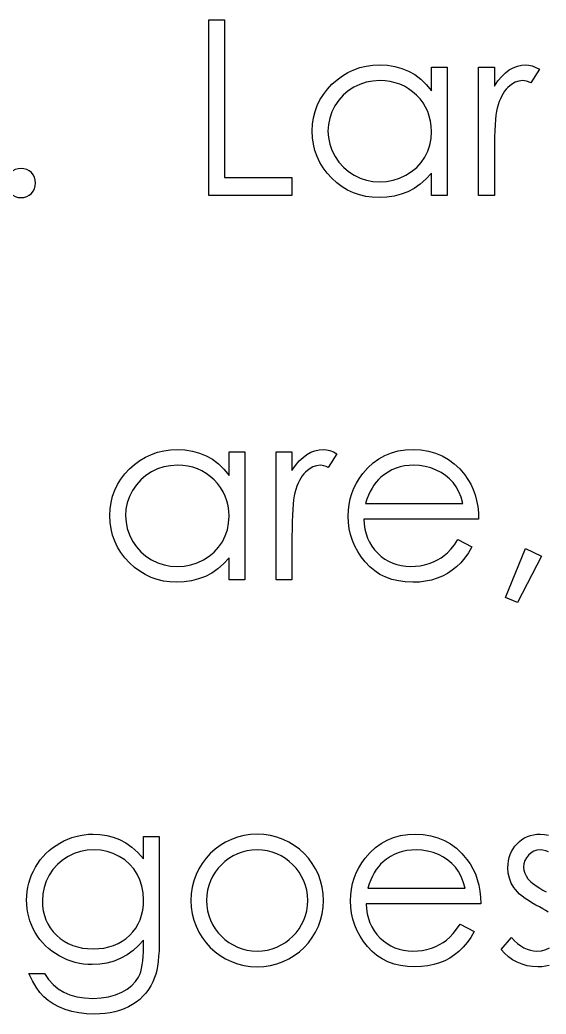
# Model space of a CAD drawing. Header units: inches. Extents: x -3.18 to 1.88, y -2.18 to 2.79.
# Drawn here: x -2.4121 to -2.1871, y 1.8243 to 2.2491 of the extents above; entities that cross this region are included whole.
import ezdxf

# ---------------------------------------------------------------- set-up
doc = ezdxf.new("R2010")
doc.units = ezdxf.units.IN
doc.header["$MEASUREMENT"] = 0

msp = doc.modelspace()

# ---------------------------------------------------------------- linework, layer by layer
at = {"color": 7, "linetype": 'Continuous', "flags": 128}
for points in [[(-2.331308961853268, 2.249145187448886), (-2.324578985045829, 2.249145187448886), (-2.324578985045829, 2.249145187448886), (-2.324578985045829, 2.181837495141193), (-2.324578985045829, 2.181837495141193), (-2.295732831199675, 2.181837495141193), (-2.295732831199675, 2.181837495141193), (-2.295732831199675, 2.174145187448886), (-2.295732831199675, 2.174145187448886), (-2.331309754276598, 2.174145187448886), (-2.331309754276598, 2.174145187448886), (-2.331309754276598, 2.249145187448886)], [(-2.229386192607129, 2.228952879756578), (-2.229386677353522, 2.174145187448886), (-2.229386677353522, 2.174145187448886), (-2.236117446584291, 2.174145187448886), (-2.236117446584291, 2.174145187448886), (-2.236117446584291, 2.183625355718116), (-2.236117446584291, 2.183625355718116), (-2.238446172545829, 2.181101317256578), (-2.24089509081506, 2.178937855718116), (-2.243509273507368, 2.177134971102732), (-2.246243648507368, 2.175692663410424), (-2.249113239853521, 2.174595908602732), (-2.252103023507368, 2.173814658602732), (-2.255243047545829, 2.173333889371963), (-2.258503263891983, 2.173183648987347), (-2.258503263891983, 2.173183648987347), (-2.26140290331506, 2.173318865333501), (-2.264197374468906, 2.173709490333501), (-2.266886677353522, 2.174355523987347), (-2.269470811968906, 2.17525696629504), (-2.271934754276598, 2.176428841295039), (-2.274308552353522, 2.177856124948886), (-2.276562158122752, 2.179538817256578), (-2.278710595622752, 2.181491942256578), (-2.280678744661214, 2.183625355718116), (-2.282376461007368, 2.185863937448886), (-2.283803744661214, 2.188222711487347), (-2.284990643699675, 2.190701677833501), (-2.285907110045829, 2.193285812448885), (-2.286553143699675, 2.195975115333501), (-2.286943768699675, 2.198784610525809), (-2.28707898504583, 2.201699273987347), (-2.28707898504583, 2.201699273987347), (-2.286943768699675, 2.20455384129504), (-2.286553143699675, 2.207318264371962), (-2.285892086007367, 2.209962495141193), (-2.284960595622752, 2.212516581679655), (-2.283773696584291, 2.214950475910424), (-2.282331388891983, 2.217279201871962), (-2.280618648507368, 2.219517783602732), (-2.278635475430445, 2.221636173025809), (-2.276472013891983, 2.223574273987347), (-2.274188360045829, 2.225256966295039), (-2.271814561968906, 2.226684249948886), (-2.269320571584291, 2.227841100910424), (-2.266721412930444, 2.228757567256578), (-2.264017086007368, 2.229403600910424), (-2.26120759081506, 2.229779201871962), (-2.258292927353521, 2.229914418218117), (-2.258292927353521, 2.229914418218117), (-2.254942566776598, 2.229749153795039), (-2.251757470622752, 2.229253360525809), (-2.248737638891983, 2.228412014371962), (-2.245883071584291, 2.227255163410424), (-2.243193768699675, 2.225737735525809), (-2.240654706199675, 2.223814658602732), (-2.238310956199675, 2.221515980718117), (-2.236117446584291, 2.21881165379504), (-2.236117446584291, 2.21881165379504), (-2.236117446584291, 2.228952879756578), (-2.236117446584291, 2.228952879756578), (-2.229386677353522, 2.228952879756578)], [(-2.215924694782167, 2.228952879756578), (-2.209194369661214, 2.228952879756578), (-2.209194369661214, 2.228952879756578), (-2.209194369661214, 2.220884971102732), (-2.209194369661214, 2.220884971102732), (-2.207661917738137, 2.223108528795039), (-2.206084393699676, 2.225001557641193), (-2.204476821584291, 2.226549033602732), (-2.202824177353521, 2.227781004756578), (-2.201126461007368, 2.228712495141193), (-2.199383672545829, 2.229388576871963), (-2.19762586004583, 2.229779201871962), (-2.195822975430445, 2.229914418218117), (-2.195822975430445, 2.229914418218117), (-2.194425739853522, 2.229794225910424), (-2.192983432161214, 2.229448673025809), (-2.191496052353522, 2.228862735525809), (-2.189963600430445, 2.228036413410424), (-2.189963600430445, 2.228036413410424), (-2.193659513891983, 2.222207086487347), (-2.193659513891983, 2.222207086487347), (-2.194636076391983, 2.22262775956427), (-2.195537518699676, 2.222943264371962), (-2.19636384081506, 2.223123552833501), (-2.197100018699675, 2.223183648987347), (-2.197100018699675, 2.223183648987347), (-2.19870759081506, 2.223003360525809), (-2.200300138891983, 2.222462495141193), (-2.201847614853522, 2.221561052833501), (-2.203380066776599, 2.220299033602732), (-2.204116244661214, 2.219532807641193), (-2.204807350430445, 2.218661413410424), (-2.205438360045829, 2.217699874948886), (-2.206039321584291, 2.216633168218116), (-2.206595211007368, 2.215461293218116), (-2.20710602831506, 2.214199273987347), (-2.207571773507368, 2.212832086487347), (-2.207992446584291, 2.211374754756578), (-2.207992446584291, 2.211374754756578), (-2.20827790331506, 2.210067663410424), (-2.208518287930445, 2.208460091295039), (-2.208728624468906, 2.206552038410424), (-2.208893888891983, 2.204343504756578), (-2.209029105238137, 2.201849514371963), (-2.209119249468906, 2.199055043218116), (-2.209179345622752, 2.195960091295039), (-2.209194369661214, 2.192564658602732), (-2.209194369661214, 2.192564658602732), (-2.209194369661214, 2.174145187448886), (-2.209194369661214, 2.174145187448886), (-2.215925138891983, 2.174145187448886), (-2.215925138891983, 2.174145187448886), (-2.215925138891983, 2.228952879756578)], [(-2.258201753060649, 2.223183648987347), (-2.261147494661214, 2.223003360525809), (-2.263972013891983, 2.222477519179655), (-2.26667634081506, 2.221591100910424), (-2.269275499468906, 2.220359129756578), (-2.271679345622752, 2.21881165379504), (-2.273827783122753, 2.21696369706427), (-2.275720811968906, 2.214845307641193), (-2.277358432161214, 2.212426437448886), (-2.278665523507368, 2.209842302833501), (-2.279597013891983, 2.207168023987347), (-2.280167927353522, 2.204433648987347), (-2.28034821581506, 2.20162415379504), (-2.28034821581506, 2.20162415379504), (-2.28015290331506, 2.198829682641193), (-2.279597013891983, 2.196095307641193), (-2.278650499468906, 2.19342102879504), (-2.277328384084291, 2.190806846102732), (-2.275675739853522, 2.188372951871963), (-2.273782711007368, 2.186224514371963), (-2.271619249468906, 2.184361533602732), (-2.269200379276599, 2.18278400956427), (-2.266601220622753, 2.181521990333501), (-2.263911917738137, 2.18063557206427), (-2.261132470622752, 2.180094706679655), (-2.258262879276598, 2.179914418218116), (-2.258262879276598, 2.179914418218116), (-2.25534821581506, 2.180094706679655), (-2.252508672545829, 2.180620548025809), (-2.249759273507367, 2.181506966295039), (-2.247084994661214, 2.182753961487347), (-2.24460602831506, 2.184301437448886), (-2.242412518699676, 2.18610432206427), (-2.240549537930445, 2.188162615333501), (-2.238972013891983, 2.190461293218116), (-2.237725018699675, 2.192970307641193), (-2.236823576391983, 2.195644586487347), (-2.236297735045829, 2.198454081679655), (-2.236117446584291, 2.201428841295039), (-2.236117446584291, 2.201428841295039), (-2.236222614853522, 2.203697471102732), (-2.236523095622752, 2.205875956679655), (-2.237018888891983, 2.207964298025809), (-2.237709994661214, 2.209947471102732), (-2.238611436968907, 2.211840499948886), (-2.239708191776598, 2.21364338456427), (-2.241000259084291, 2.215341100910424), (-2.242502662930445, 2.216948673025809), (-2.244140283122752, 2.218406004756578), (-2.245868047545829, 2.219683048025809), (-2.247700980238137, 2.220749754756578), (-2.249609033122753, 2.221621148987347), (-2.251622254276599, 2.222312254756578), (-2.253725619661214, 2.222793023987347), (-2.255919129276598, 2.223093504756578), (-2.258202783122752, 2.223183648987347)], [(-2.315924392910454, 2.06458280101642), (-2.315925138891983, 2.009775108708728), (-2.315925138891983, 2.009775108708728), (-2.322655908122752, 2.009775108708728), (-2.322655908122752, 2.009775108708728), (-2.322655908122752, 2.019255276977959), (-2.322655908122752, 2.019255276977959), (-2.324984634084291, 2.01673123851642), (-2.327433552353522, 2.014567776977959), (-2.330047735045829, 2.012764892362574), (-2.332782110045829, 2.011322584670267), (-2.335651701391983, 2.010225829862574), (-2.338641485045829, 2.009444579862575), (-2.341781509084291, 2.008963810631805), (-2.345041725430445, 2.008813570247189), (-2.345041725430445, 2.008813570247189), (-2.347941364853522, 2.008948786593344), (-2.350735836007368, 2.009339411593344), (-2.353425138891983, 2.00998544524719), (-2.356009273507368, 2.010886887554882), (-2.35847321581506, 2.012058762554882), (-2.360847013891983, 2.013486046208728), (-2.363100619661214, 2.015168738516421), (-2.365249057161214, 2.017121863516421), (-2.367217206199675, 2.019255276977959), (-2.368914922545829, 2.021493858708728), (-2.370342206199676, 2.02385263274719), (-2.371529105238137, 2.026331599093344), (-2.37244557158429, 2.028915733708728), (-2.373091605238137, 2.031605036593343), (-2.373482230238137, 2.034414531785651), (-2.373617446584291, 2.03732919524719), (-2.373617446584291, 2.03732919524719), (-2.373482230238137, 2.040183762554882), (-2.373091605238137, 2.042948185631805), (-2.372430547545829, 2.045592416401036), (-2.371499057161214, 2.048146502939497), (-2.370312158122752, 2.050580397170267), (-2.368869850430445, 2.052909123131805), (-2.367157110045829, 2.055147704862574), (-2.365173936968906, 2.057266094285651), (-2.363010475430445, 2.05920419524719), (-2.36072682158429, 2.060886887554882), (-2.358353023507368, 2.062314171208728), (-2.355859033122752, 2.063471022170267), (-2.353259874468906, 2.064387488516421), (-2.350555547545829, 2.065033522170267), (-2.347746052353521, 2.065409123131805), (-2.344831388891983, 2.065544339477959), (-2.344831388891983, 2.065544339477959), (-2.34148102831506, 2.065379075054882), (-2.338295932161214, 2.064883281785651), (-2.335276100430445, 2.064041935631805), (-2.332421533122752, 2.062885084670266), (-2.329732230238137, 2.061367656785651), (-2.327193167738137, 2.059444579862574), (-2.324849417738137, 2.057145901977959), (-2.322655908122752, 2.054441575054882), (-2.322655908122752, 2.054441575054882), (-2.322655908122752, 2.06458280101642), (-2.322655908122752, 2.06458280101642), (-2.315925138891983, 2.06458280101642)], [(-2.302462895085493, 2.06458280101642), (-2.295732831199675, 2.06458280101642), (-2.295732831199675, 2.06458280101642), (-2.295732831199675, 2.056514892362574), (-2.295732831199675, 2.056514892362574), (-2.294200379276599, 2.058738450054882), (-2.292622855238137, 2.060631478901036), (-2.291015283122752, 2.062178954862574), (-2.289362638891983, 2.063410926016421), (-2.287664922545829, 2.064342416401036), (-2.285922134084291, 2.065018498131805), (-2.284164321584291, 2.065409123131805), (-2.282361436968906, 2.065544339477959), (-2.282361436968906, 2.065544339477959), (-2.280964201391983, 2.065424147170266), (-2.279521893699676, 2.065078594285651), (-2.278034513891983, 2.064492656785651), (-2.276502061968906, 2.063666334670267), (-2.276502061968906, 2.063666334670267), (-2.280197975430445, 2.05783700774719), (-2.280197975430445, 2.05783700774719), (-2.281174537930445, 2.058257680824113), (-2.282075980238137, 2.058573185631805), (-2.282902302353521, 2.058753474093344), (-2.283638480238137, 2.05881357024719), (-2.283638480238137, 2.05881357024719), (-2.285246052353521, 2.058633281785651), (-2.286838600430445, 2.058092416401036), (-2.288386076391983, 2.057190974093344), (-2.28991852831506, 2.055928954862574), (-2.290654706199676, 2.055162728901036), (-2.291345811968906, 2.054291334670267), (-2.291976821584291, 2.053329796208728), (-2.292577783122753, 2.052263089477959), (-2.293133672545829, 2.051091214477959), (-2.293644489853522, 2.04982919524719), (-2.294110235045829, 2.04846200774719), (-2.294530908122752, 2.04700467601642), (-2.294530908122752, 2.04700467601642), (-2.294816364853522, 2.045697584670267), (-2.295056749468906, 2.044090012554882), (-2.295267086007368, 2.042181959670267), (-2.295432350430445, 2.039973426016421), (-2.295567566776599, 2.037479435631805), (-2.295657711007368, 2.034684964477959), (-2.295717807161214, 2.031590012554882), (-2.295732831199675, 2.028194579862574), (-2.295732831199675, 2.028194579862574), (-2.295732831199675, 2.009775108708728), (-2.295732831199675, 2.009775108708728), (-2.302463600430445, 2.009775108708728), (-2.302463600430445, 2.009775108708728), (-2.302463600430445, 2.06458280101642)], [(-2.224789125712838, 2.027082801016421), (-2.218809754276598, 2.023942776977959), (-2.218809754276598, 2.023942776977959), (-2.220282110045829, 2.021433762554882), (-2.221859634084291, 2.019180156785651), (-2.223542326391983, 2.017166935631805), (-2.225345211007368, 2.015424147170267), (-2.227253263891983, 2.013906719285651), (-2.229266485045829, 2.012584603901036), (-2.23141492254583, 2.011442776977959), (-2.23366852831506, 2.010496262554882), (-2.236057350430444, 2.009760084670266), (-2.238596412930445, 2.009234243324113), (-2.24128571581506, 2.00891873851642), (-2.244125259084291, 2.008813570247189), (-2.244125259084291, 2.008813570247189), (-2.247280307161214, 2.008948786593344), (-2.250255066776599, 2.009354435631805), (-2.253049537930444, 2.010030517362574), (-2.255678744661214, 2.010977031785651), (-2.258112638891983, 2.012193978901036), (-2.260381268699676, 2.013681358708728), (-2.262484634084291, 2.015439171208728), (-2.264392686968906, 2.017467416401036), (-2.266105427353521, 2.01966092601642), (-2.267592807161214, 2.021929555824113), (-2.268839802353522, 2.024273305824113), (-2.269861436968906, 2.02669217601642), (-2.270672735045829, 2.029171142362574), (-2.271243648507367, 2.031710204862574), (-2.271574177353521, 2.034339411593344), (-2.271694369661214, 2.037028714477959), (-2.271694369661214, 2.037028714477959), (-2.271589201391983, 2.039552752939497), (-2.271303744661214, 2.042016695247189), (-2.270807951391983, 2.044405517362574), (-2.270116845622753, 2.046734243324113), (-2.269230427353522, 2.048987849093344), (-2.268148696584291, 2.051166334670266), (-2.266856629276599, 2.053284724093344), (-2.265384273507367, 2.055327993324113), (-2.265384273507367, 2.055327993324113), (-2.263295932161214, 2.057716815439497), (-2.261042326391983, 2.059805156785651), (-2.258623456199675, 2.06154794524719), (-2.256024297545829, 2.062990252939497), (-2.253259874468907, 2.064102031785651), (-2.250330186968907, 2.064913329862574), (-2.247235235045829, 2.065379075054882), (-2.243959994661214, 2.065544339477959), (-2.243959994661214, 2.065544339477959), (-2.240594610045829, 2.065379075054882), (-2.237394489853521, 2.06486825774719), (-2.234374658122752, 2.064026911593344), (-2.231535114853521, 2.062855036593343), (-2.228860836007368, 2.061337608708728), (-2.226366845622752, 2.059474627939497), (-2.224038119661214, 2.057281118324113), (-2.221889682161214, 2.054757079862574), (-2.221889682161214, 2.054757079862574), (-2.220507470622752, 2.052788930824113), (-2.219320571584291, 2.05071561351642), (-2.218298936968906, 2.048507079862574), (-2.217472614853521, 2.046193377939498), (-2.216811557161214, 2.043759483708728), (-2.216330787930445, 2.041205397170267), (-2.216045331199676, 2.038531118324113), (-2.215925138891983, 2.035736647170267), (-2.215925138891983, 2.035736647170267), (-2.264963600430445, 2.035736647170267), (-2.264963600430445, 2.035736647170267), (-2.264828384084291, 2.033573185631805), (-2.26452790331506, 2.031499868324113), (-2.264047134084291, 2.029531719285651), (-2.263386076391983, 2.02766873851642), (-2.26257477831506, 2.025910926016421), (-2.261583191776599, 2.02424325774719), (-2.260411316776599, 2.02268075774719), (-2.259074177353522, 2.021208401977959), (-2.257601821584291, 2.019886286593343), (-2.256054345622752, 2.018729435631805), (-2.254416725430445, 2.017752873131805), (-2.252688961007367, 2.016956599093343), (-2.250886076391983, 2.01634061351642), (-2.24899304754583, 2.015904916401036), (-2.247024898507368, 2.015634483708728), (-2.244966605238137, 2.015544339477959), (-2.244966605238137, 2.015544339477959), (-2.242953384084291, 2.015619459670266), (-2.240985235045829, 2.015859844285651), (-2.239032110045829, 2.016265493324113), (-2.237109033122752, 2.01682138274719), (-2.235261076391983, 2.017512488516421), (-2.233563360045829, 2.018323786593344), (-2.232015884084291, 2.019225228901036), (-2.230603624468906, 2.020231839477959), (-2.229236436968906, 2.021448786593343), (-2.22780915331506, 2.023011286593344), (-2.226321773507367, 2.024874267362574), (-2.224789321584291, 2.027082801016421)], [(-2.344741126683753, 2.05881357024719), (-2.347685956199675, 2.058633281785651), (-2.350510475430445, 2.058107440439497), (-2.353214802353521, 2.057221022170267), (-2.355813961007368, 2.05598905101642), (-2.358217807161214, 2.054441575054882), (-2.360366244661214, 2.052593618324113), (-2.362259273507368, 2.050475228901036), (-2.363896893699676, 2.048056358708728), (-2.365203985045829, 2.045472224093344), (-2.366135475430445, 2.04279794524719), (-2.366706388891983, 2.04006357024719), (-2.366886677353522, 2.037254075054882), (-2.366886677353522, 2.037254075054882), (-2.366691364853521, 2.034459603901036), (-2.366135475430445, 2.031725228901036), (-2.365188961007368, 2.029050950054882), (-2.363866845622753, 2.026436767362574), (-2.362214201391983, 2.024002873131805), (-2.36032117254583, 2.021854435631805), (-2.358157711007368, 2.019991454862574), (-2.35573884081506, 2.018413930824113), (-2.353139682161214, 2.017151911593344), (-2.350450379276599, 2.016265493324113), (-2.347670932161214, 2.015724627939497), (-2.34480134081506, 2.015544339477959), (-2.34480134081506, 2.015544339477959), (-2.341886677353521, 2.015724627939497), (-2.339047134084291, 2.016250469285651), (-2.336297735045829, 2.017136887554882), (-2.333623456199676, 2.01838388274719), (-2.331144489853522, 2.019931358708728), (-2.328950980238137, 2.021734243324113), (-2.327087999468906, 2.023792536593343), (-2.325510475430445, 2.026091214477959), (-2.324263480238137, 2.028600228901036), (-2.323362037930444, 2.03127450774719), (-2.322836196584291, 2.034084002939498), (-2.322655908122752, 2.037058762554882), (-2.322655908122752, 2.037058762554882), (-2.322761076391983, 2.039327392362574), (-2.323061557161214, 2.041505877939497), (-2.323557350430445, 2.043594219285651), (-2.324248456199675, 2.045577392362574), (-2.325149898507368, 2.047470421208728), (-2.32624665331506, 2.049273305824113), (-2.327538720622752, 2.050971022170267), (-2.329041124468906, 2.052578594285651), (-2.330678744661214, 2.05403592601642), (-2.332406509084291, 2.055312969285651), (-2.334239441776598, 2.05637967601642), (-2.336147494661214, 2.05725107024719), (-2.33816071581506, 2.057942176016421), (-2.340264081199675, 2.05842294524719), (-2.34245759081506, 2.05872342601642), (-2.344741244661214, 2.05881357024719)], [(-2.222654857034758, 2.042467416401036), (-2.223452182161214, 2.045126671208728), (-2.224428744661214, 2.047500469285651), (-2.225555547545829, 2.049588810631805), (-2.226847614853522, 2.05139169524719), (-2.228319970622752, 2.052984243324113), (-2.230032711007368, 2.054411526977959), (-2.231955787930445, 2.055673546208728), (-2.234104225430445, 2.05677030101642), (-2.236387879276598, 2.057671743324113), (-2.23874665331506, 2.058302752939497), (-2.241150499468906, 2.058693377939497), (-2.243614441776598, 2.05881357024719), (-2.243614441776598, 2.05881357024719), (-2.245627662930445, 2.058738450054882), (-2.247580787930445, 2.058498065439498), (-2.249458792738137, 2.058092416401036), (-2.25124665331506, 2.057536526977959), (-2.252989441776598, 2.056800349093344), (-2.254642086007368, 2.055928954862574), (-2.25621961004583, 2.054877272170267), (-2.257737037930445, 2.053675349093343), (-2.257737037930445, 2.053675349093343), (-2.258788720622752, 2.052683762554882), (-2.259765283122752, 2.051571983708728), (-2.260681749468906, 2.050355036593344), (-2.261523095622752, 2.049017897170267), (-2.262304345622752, 2.047545541401036), (-2.263025499468906, 2.045968017362574), (-2.263671533122753, 2.044285325054882), (-2.264257470622753, 2.042467416401036), (-2.264257470622753, 2.042467416401036), (-2.222655908122752, 2.042467416401036)], [(-2.195882046316552, 2.023236647170267), (-2.189002061968906, 2.019901310631805), (-2.189002061968906, 2.019901310631805), (-2.199338600430444, 2.000159724093344), (-2.199338600430444, 2.000159724093344), (-2.204386677353522, 2.002353233708728), (-2.204386677353522, 2.002353233708728), (-2.195883071584291, 2.023236647170267)], [(-2.359194079722006, 1.900212722276263), (-2.352463600430445, 1.900212722276263), (-2.352463600430445, 1.900212722276263), (-2.352463600430445, 1.856718130930109), (-2.352463600430445, 1.856718130930109), (-2.352493648507368, 1.853938683814724), (-2.352583792738137, 1.85135454919934), (-2.352749057161214, 1.848965727083955), (-2.352959393699675, 1.846772217468571), (-2.353244850430444, 1.844758996314724), (-2.35359040331506, 1.84295611169934), (-2.353996052353521, 1.841333515545494), (-2.35446179754583, 1.839906231891648), (-2.35446179754583, 1.839906231891648), (-2.355212999468906, 1.83807329919934), (-2.356084393699676, 1.836360558814724), (-2.357075980238137, 1.83475298669934), (-2.358202783122752, 1.833250582853186), (-2.359464802353521, 1.831853347276263), (-2.360831989853521, 1.830561279968571), (-2.362334393699675, 1.829374380930109), (-2.363972013891983, 1.82830767419934), (-2.36569977831506, 1.827361159776263), (-2.367517686968906, 1.826534837660878), (-2.369425739853521, 1.825828707853186), (-2.371423936968906, 1.825272818430109), (-2.373497254276598, 1.824822097276263), (-2.37566071581506, 1.824506592468571), (-2.377914321584291, 1.824311279968571), (-2.380243047545829, 1.824251183814724), (-2.380243047545829, 1.824251183814724), (-2.383638480238137, 1.824371376122417), (-2.386853624468906, 1.824762001122417), (-2.389903504276598, 1.82537798669934), (-2.392773095622752, 1.826264404968571), (-2.395417326391983, 1.827361159776263), (-2.397806148507368, 1.828623179007032), (-2.399924537930445, 1.830050462660878), (-2.401802542738137, 1.831658034776263), (-2.403515283122752, 1.833551063622417), (-2.40515290331506, 1.835819693430109), (-2.406730427353521, 1.838493972276263), (-2.408232831199676, 1.841558876122417), (-2.408232831199676, 1.841558876122417), (-2.401502061968906, 1.841558876122417), (-2.401502061968906, 1.841558876122417), (-2.399804345622752, 1.839034837660878), (-2.397866244661214, 1.836871376122417), (-2.395702783122752, 1.835038443430109), (-2.393313961007367, 1.833566087660878), (-2.390654706199675, 1.832439284776263), (-2.387694970622753, 1.83162798669934), (-2.38444977831506, 1.831147217468571), (-2.380889081199676, 1.830981953045494), (-2.380889081199676, 1.830981953045494), (-2.377373456199675, 1.831147217468571), (-2.374143287930444, 1.83162798669934), (-2.371198576391983, 1.832439284776263), (-2.368539321584291, 1.833566087660878), (-2.366195571584291, 1.83494829919934), (-2.364212398507368, 1.836495775160878), (-2.362604826391983, 1.838208515545494), (-2.361342807161214, 1.840086520353186), (-2.360831989853521, 1.841153227083955), (-2.360396292738137, 1.84237017419934), (-2.36003571581506, 1.843752385737802), (-2.359735235045829, 1.84529986169934), (-2.359494850430444, 1.846997578045494), (-2.359329586007368, 1.848860558814724), (-2.359224417738137, 1.850888804007032), (-2.359194369661214, 1.853067289583955), (-2.359194369661214, 1.853067289583955), (-2.359194369661214, 1.855906832853186), (-2.359194369661214, 1.855906832853186), (-2.361297735045829, 1.853518010737801), (-2.363611436968906, 1.851414645353186), (-2.366150499468906, 1.849611760737802), (-2.368914922545829, 1.848109356891648), (-2.371829586007368, 1.846922457853186), (-2.374834393699675, 1.84608111169934), (-2.377914321584291, 1.845570294391647), (-2.381099417738137, 1.84540502996857), (-2.381099417738137, 1.84540502996857), (-2.382977422545829, 1.845465126122417), (-2.384825379276598, 1.845645414583955), (-2.386643287930445, 1.845930871314724), (-2.388431148507367, 1.846336520353186), (-2.390188961007368, 1.84686236169934), (-2.391916725430445, 1.847508395353186), (-2.39362946581506, 1.848259597276263), (-2.395297134084291, 1.849130991507032), (-2.396904706199675, 1.850107554007032), (-2.398422134084291, 1.85115923669934), (-2.399849417738137, 1.852286039583955), (-2.401186557161214, 1.85350298669934), (-2.40241852831506, 1.854795054007032), (-2.403560355238137, 1.856162241507032), (-2.404612037930444, 1.857619573237801), (-2.405573576391983, 1.859152025160878), (-2.406414922545829, 1.860744573237802), (-2.407151100430445, 1.862382193430109), (-2.407782110045829, 1.86404986169934), (-2.408292927353521, 1.865762602083955), (-2.408683552353521, 1.867505390545494), (-2.408969009084291, 1.869293251122417), (-2.409134273507368, 1.871126183814724), (-2.409194369661214, 1.872989164583955), (-2.409194369661214, 1.872989164583955), (-2.409134273507368, 1.874852145353186), (-2.408953985045829, 1.876700102083955), (-2.40866852831506, 1.87850298669934), (-2.408247855238137, 1.880275823237801), (-2.407722013891983, 1.88201861169934), (-2.407075980238137, 1.883731352083955), (-2.406309754276598, 1.885399020353186), (-2.405423336007368, 1.887051664583955), (-2.404431749468906, 1.888644212660878), (-2.403350018699675, 1.890146616507032), (-2.402178143699675, 1.891558876122417), (-2.400916124468906, 1.892896015545494), (-2.399563961007368, 1.894143010737801), (-2.39812165331506, 1.89529986169934), (-2.396589201391983, 1.896381592468571), (-2.394966605238137, 1.897373179007032), (-2.393283912930444, 1.898259597276263), (-2.391586196584291, 1.899040847276263), (-2.389858432161214, 1.899686880930109), (-2.388115643699675, 1.900227746314725), (-2.386342807161214, 1.900633395353186), (-2.384539922545829, 1.900933876122417), (-2.382722013891983, 1.901114164583955), (-2.380889081199676, 1.901174260737801), (-2.380889081199676, 1.901174260737801), (-2.377869249468906, 1.901024020353186), (-2.374954586007368, 1.900588323237801), (-2.37214509081506, 1.899867169391648), (-2.369440763891983, 1.898845534776263), (-2.366811557161214, 1.897463323237802), (-2.364212398507368, 1.895630390545494), (-2.361688360045829, 1.89334673669934), (-2.359194369661214, 1.890627385737801), (-2.359194369661214, 1.890627385737801), (-2.359194369661214, 1.900212722276263)], [(-2.223827003494022, 1.862712722276263), (-2.21784821581506, 1.859572698237801), (-2.21784821581506, 1.859572698237801), (-2.219320571584291, 1.857063683814725), (-2.220898095622752, 1.854810078045494), (-2.222580787930445, 1.852796856891648), (-2.224383672545829, 1.851054068430109), (-2.226291725430444, 1.849536640545494), (-2.228304946584291, 1.848214525160878), (-2.230453384084291, 1.847072698237801), (-2.232706989853522, 1.846126183814725), (-2.235095811968906, 1.845390005930109), (-2.237634874468906, 1.844864164583955), (-2.240324177353521, 1.844548659776263), (-2.243163720622753, 1.844443491507032), (-2.243163720622753, 1.844443491507032), (-2.246318768699676, 1.844578707853186), (-2.24929352831506, 1.844984356891648), (-2.252087999468906, 1.845660438622417), (-2.254717206199675, 1.846606953045494), (-2.257151100430445, 1.847823900160878), (-2.259419730238137, 1.84931127996857), (-2.261523095622752, 1.851069092468571), (-2.263431148507368, 1.853097337660878), (-2.265143888891983, 1.855290847276263), (-2.266631268699676, 1.857559477083955), (-2.267878263891983, 1.859903227083955), (-2.268899898507368, 1.862322097276263), (-2.269711196584291, 1.864801063622417), (-2.270282110045829, 1.867340126122417), (-2.270612638891983, 1.869969332853186), (-2.270732831199676, 1.872658635737801), (-2.270732831199676, 1.872658635737801), (-2.270627662930444, 1.87518267419934), (-2.270342206199675, 1.877646616507032), (-2.269846412930445, 1.880035438622417), (-2.269155307161214, 1.882364164583955), (-2.268268888891983, 1.884617770353186), (-2.267187158122753, 1.886796255930109), (-2.26589509081506, 1.888914645353186), (-2.264422735045829, 1.890957914583955), (-2.264422735045829, 1.890957914583955), (-2.262334393699675, 1.89334673669934), (-2.260080787930445, 1.895435078045494), (-2.257661917738137, 1.897177866507032), (-2.255062759084291, 1.89862017419934), (-2.252298336007368, 1.899731953045494), (-2.249368648507368, 1.900543251122417), (-2.246273696584291, 1.901008996314725), (-2.242998456199675, 1.901174260737801), (-2.242998456199675, 1.901174260737801), (-2.239633071584291, 1.901008996314725), (-2.236432951391983, 1.900498179007032), (-2.233413119661214, 1.899656832853186), (-2.230573576391983, 1.898484957853186), (-2.227899297545829, 1.896967529968571), (-2.225405307161214, 1.89510454919934), (-2.223076581199675, 1.892911039583955), (-2.220928143699676, 1.890387001122417), (-2.220928143699676, 1.890387001122417), (-2.219545932161214, 1.888418852083955), (-2.218359033122752, 1.886345534776263), (-2.217337398507368, 1.884137001122417), (-2.216511076391983, 1.88182329919934), (-2.215850018699675, 1.879389404968571), (-2.215369249468906, 1.876835318430109), (-2.215083792738137, 1.874161039583955), (-2.214963600430445, 1.871366568430109), (-2.214963600430445, 1.871366568430109), (-2.264002061968906, 1.871366568430109), (-2.264002061968906, 1.871366568430109), (-2.263866845622752, 1.869203106891647), (-2.263566364853522, 1.867129789583955), (-2.263085595622752, 1.865161640545494), (-2.262424537930444, 1.863298659776263), (-2.261613239853522, 1.861540847276263), (-2.26062165331506, 1.859873179007032), (-2.25944977831506, 1.858310679007032), (-2.258112638891983, 1.856838323237801), (-2.256640283122752, 1.855516207853186), (-2.255092807161214, 1.854359356891647), (-2.253455186968906, 1.853382794391648), (-2.251727422545829, 1.852586520353186), (-2.249924537930445, 1.851970534776263), (-2.248031509084291, 1.851534837660878), (-2.24606336004583, 1.851264404968571), (-2.244005066776599, 1.851174260737801), (-2.244005066776599, 1.851174260737801), (-2.241991845622752, 1.851249380930109), (-2.240023696584291, 1.851489765545494), (-2.238070571584291, 1.851895414583955), (-2.236147494661214, 1.852451304007032), (-2.234299537930445, 1.853142409776263), (-2.232601821584291, 1.853953707853186), (-2.231054345622753, 1.854855150160879), (-2.229642086007368, 1.855861760737801), (-2.228274898507368, 1.857078707853186), (-2.226847614853522, 1.858641207853186), (-2.225360235045829, 1.860504188622417), (-2.223827783122752, 1.862712722276263)], [(-2.186147494661214, 1.86776079919934), (-2.187259273507368, 1.868481953045494), (-2.188521292738137, 1.869233154968571), (-2.18991852831506, 1.870029429007032), (-2.191466004276599, 1.870870775160878), (-2.191466004276599, 1.870870775160878), (-2.193133672545829, 1.871817289583955), (-2.194666124468907, 1.872763804007032), (-2.196048336007368, 1.873710318430109), (-2.197310355238137, 1.874641808814725), (-2.198422134084291, 1.87557329919934), (-2.199383672545829, 1.876504789583955), (-2.200225018699676, 1.877436279968571), (-2.200916124468906, 1.878352746314725), (-2.200916124468906, 1.878352746314725), (-2.202012879276599, 1.88026079919934), (-2.202794129276598, 1.882319092468571), (-2.203274898507368, 1.884482554007032), (-2.203425138891983, 1.886796255930109), (-2.203425138891983, 1.886796255930109), (-2.203365042738137, 1.888313683814725), (-2.203184754276599, 1.889755991507032), (-2.202869249468906, 1.891138203045494), (-2.202448576391983, 1.892460318430109), (-2.201892686968906, 1.893707313622417), (-2.201216605238137, 1.894894212660878), (-2.200420331199676, 1.896021015545494), (-2.199503864853522, 1.897072698237801), (-2.198482230238137, 1.89803423669934), (-2.197400499468906, 1.898860558814725), (-2.196258672545829, 1.899566688622417), (-2.195056749468906, 1.900152626122417), (-2.193779706199675, 1.900603347276263), (-2.192442566776598, 1.900918852083955), (-2.191045331199675, 1.901114164583955), (-2.189572975430444, 1.901174260737801), (-2.189572975430444, 1.901174260737801), (-2.187830186968906, 1.901054068430109), (-2.186087398507368, 1.900693491507032)], [(-2.380347862018375, 1.894443491507032), (-2.383292927353521, 1.894263203045494), (-2.386132470622752, 1.893722337660878), (-2.388851821584291, 1.892835919391648), (-2.39148102831506, 1.891573900160878), (-2.393914922545829, 1.890011400160879), (-2.396063360045829, 1.888163443430109), (-2.397941364853521, 1.886045054007032), (-2.399548936968906, 1.883656231891647), (-2.400825980238137, 1.881072097276263), (-2.401727422545829, 1.878397818430109), (-2.402283311968906, 1.875603347276263), (-2.402463600430444, 1.872718731891647), (-2.402463600430444, 1.872718731891647), (-2.402373456199675, 1.870540246314724), (-2.402087999468906, 1.868451904968571), (-2.401607230238137, 1.866453707853186), (-2.400946172545829, 1.864575703045494), (-2.400104826391983, 1.862772818430109), (-2.399068167738137, 1.861075102083955), (-2.397836196584291, 1.859467529968571), (-2.396423936968906, 1.857965126122417), (-2.394861436968906, 1.856597938622417), (-2.393178744661214, 1.855411039583955), (-2.391375860045829, 1.854419453045494), (-2.389482831199675, 1.853593130930109), (-2.387469610045829, 1.852962121314724), (-2.385336196584291, 1.852496376122417), (-2.383097614853522, 1.852225943430109), (-2.380753864853522, 1.85213579919934), (-2.380753864853522, 1.85213579919934), (-2.378380066776598, 1.852225943430109), (-2.376126461007368, 1.852496376122417), (-2.373993047545829, 1.852947097276263), (-2.371979826391983, 1.853578106891647), (-2.370086797545829, 1.854389404968571), (-2.368313961007368, 1.855396015545494), (-2.366646292738137, 1.856567890545494), (-2.36511384081506, 1.857920054007032), (-2.363731629276598, 1.859422457853186), (-2.362529706199676, 1.861045054007032), (-2.361508071584291, 1.862772818430109), (-2.360666725430444, 1.864605751122417), (-2.360020691776599, 1.866558876122417), (-2.359569970622752, 1.868632193430109), (-2.359284513891983, 1.870810679007032), (-2.359194369661214, 1.873109356891648), (-2.359194369661214, 1.873109356891648), (-2.359359634084291, 1.876099140545494), (-2.359870451391983, 1.878908635737802), (-2.36072682158429, 1.881567890545494), (-2.361913720622753, 1.884046856891648), (-2.363416124468906, 1.886330510737801), (-2.365203985045829, 1.888358755930109), (-2.36726227831506, 1.890131592468571), (-2.369621052353521, 1.891649020353186), (-2.372160114853522, 1.892865967468571), (-2.374789321584291, 1.893752385737802), (-2.377523696584291, 1.894263203045494), (-2.38034821581506, 1.894443491507032)], [(-2.221693908135722, 1.878097337660878), (-2.222490643699675, 1.880756592468571), (-2.223467206199675, 1.883130390545494), (-2.224594009084291, 1.885218731891648), (-2.225886076391983, 1.887021616507032), (-2.227358432161214, 1.888614164583955), (-2.229071172545829, 1.890041448237802), (-2.230994249468906, 1.891303467468571), (-2.233142686968906, 1.892400222276263), (-2.23542634081506, 1.893301664583955), (-2.237785114853521, 1.89393267419934), (-2.240188961007368, 1.89432329919934), (-2.24265290331506, 1.894443491507032), (-2.24265290331506, 1.894443491507032), (-2.244666124468906, 1.894368371314725), (-2.246619249468906, 1.89412798669934), (-2.248497254276598, 1.893722337660878), (-2.250285114853522, 1.893166448237801), (-2.25202790331506, 1.892430270353186), (-2.253680547545829, 1.891558876122417), (-2.255258071584291, 1.890507193430109), (-2.256775499468906, 1.889305270353186), (-2.256775499468906, 1.889305270353186), (-2.257827182161214, 1.888313683814725), (-2.258803744661214, 1.887201904968571), (-2.259720211007368, 1.885984957853186), (-2.260561557161214, 1.884647818430109), (-2.261342807161214, 1.883175462660878), (-2.262063961007368, 1.881597938622417), (-2.262709994661214, 1.879915246314725), (-2.263295932161214, 1.878097337660878), (-2.263295932161214, 1.878097337660878), (-2.221694369661214, 1.878097337660878)], [(-2.186072374468906, 1.893632193430109), (-2.187244249468906, 1.894082914583955), (-2.188416124468906, 1.894353347276263), (-2.189572975430444, 1.894443491507032), (-2.189572975430444, 1.894443491507032), (-2.190985235045829, 1.894308275160878), (-2.192292326391983, 1.893887602083955), (-2.193509273507368, 1.893196496314724), (-2.19460602831506, 1.892219933814725), (-2.195522494661214, 1.891063082853186), (-2.19616852831506, 1.88983111169934), (-2.19655915331506, 1.888493972276263), (-2.196694369661214, 1.887066688622417), (-2.196694369661214, 1.887066688622417), (-2.196574177353522, 1.885774621314725), (-2.196228624468906, 1.884527626122417), (-2.195642686968906, 1.883295654968571), (-2.194831388891983, 1.882093731891648), (-2.194831388891983, 1.882093731891648), (-2.19430554754583, 1.881477746314724), (-2.193644489853522, 1.88084673669934), (-2.192863239853521, 1.880170654968571), (-2.191946773507368, 1.87947954919934), (-2.19089509081506, 1.878758395353186), (-2.18972321581506, 1.878022217468571), (-2.188431148507368, 1.877240967468571), (-2.187003864853521, 1.876444693430109)], [(-2.185801941776599, 1.845089525160878), (-2.187349417738137, 1.844728948237801), (-2.188956989853521, 1.84451861169934), (-2.190639682161214, 1.844443491507032), (-2.190639682161214, 1.844443491507032), (-2.192908311968906, 1.844563683814725), (-2.195116845622752, 1.844939284776263), (-2.197280307161214, 1.845555270353186), (-2.199398696584291, 1.846411640545494), (-2.201396893699676, 1.847493371314725), (-2.203214802353522, 1.848770414583955), (-2.204852422545829, 1.850227746314725), (-2.206309754276599, 1.851865366507032), (-2.206309754276599, 1.851865366507032), (-2.201847614853522, 1.856943491507032), (-2.201847614853522, 1.856943491507032), (-2.20055554754583, 1.855591328045494), (-2.199248456199675, 1.854419453045494), (-2.197911316776598, 1.853427866507032), (-2.196574177353522, 1.852616568430109), (-2.195206989853522, 1.851985558814725), (-2.193809754276598, 1.851534837660878), (-2.192412518699675, 1.851264404968571), (-2.190985235045829, 1.851174260737801), (-2.190985235045829, 1.851174260737801), (-2.189047134084291, 1.851339525160878), (-2.187259273507368, 1.851835318430109), (-2.18562165331506, 1.852646616507032)]]:
    msp.add_lwpolyline(points, dxfattribs=at)
at = {"color": 7, "linetype": 'Continuous'}
for centre, radius, start, end in [((-2.411598138414235, 2.17943364898735), 0.006250000000476251, 90.0007095584993, 89.99929044150072), ((-2.310606181814326, 1.8728086013964), 0.02836565934493076, 90.0009038287961, 89.99909617120211), ((-2.310636459009858, 1.872813153660931), 0.02163033784720359, 90.00057836223002, 89.99942163806996)]:
    msp.add_arc(centre, radius, start, end, dxfattribs=at)

doc.saveas('drawing.dxf')
